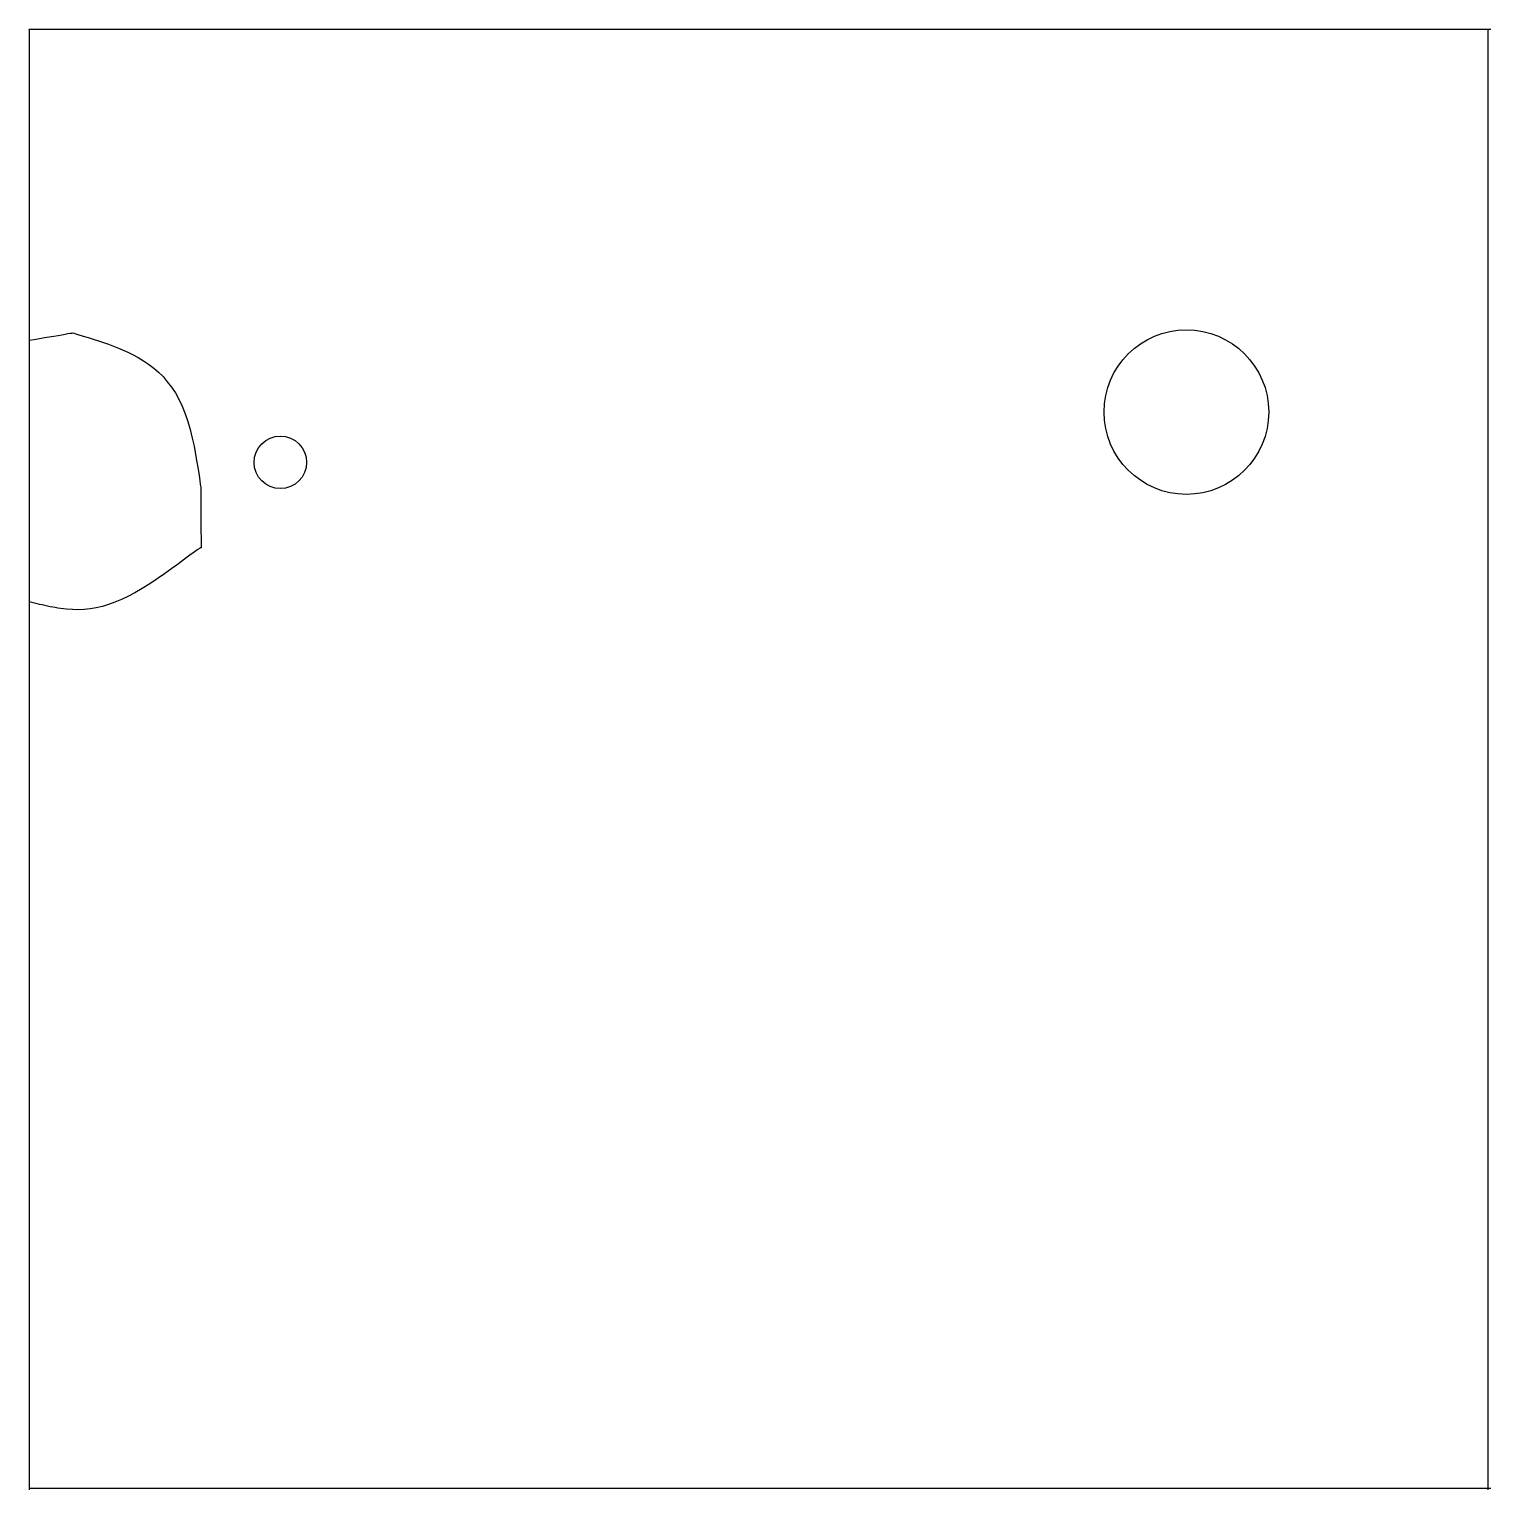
# Model space of a CAD drawing. Extents: x 6.066 to 7.051, y 4.555 to 5.54.
import ezdxf

# ---------------------------------------------------------------- set-up
doc = ezdxf.new("R2010")
doc.units = 0
doc.layers.add('LAYER1', color=7, linetype='CONTINUOUS')
doc.layers.add('LAYER12', color=5, linetype='CONTINUOUS')

msp = doc.modelspace()

# ---------------------------------------------------------------- linework, layer by layer
at = {"layer": 'LAYER1', "color": 7, "linetype": 'CONTINUOUS'}
for points in [[(6.0657, 5.3302), (6.0691, 5.3308), (6.0726, 5.3314), (6.076, 5.332), (6.0792, 5.3325), (6.0823, 5.3331), (6.0851, 5.3335), (6.0877, 5.334), (6.0899, 5.3344), (6.0918, 5.3347), (6.0933, 5.335), (6.0944, 5.3351), (6.095, 5.3352), (6.095, 5.3353), (6.095, 5.3353), (6.0951, 5.3353), (6.0951, 5.3353), (6.0951, 5.3353), (6.0951, 5.3353), (6.0951, 5.3353), (6.0951, 5.3353), (6.095, 5.3353), (6.095, 5.3353), (6.095, 5.3353), (6.095, 5.3352)], [(6.095, 5.3352), (6.0985, 5.3342), (6.102, 5.3331), (6.1055, 5.3321), (6.1089, 5.331), (6.1124, 5.3298), (6.1158, 5.3287), (6.1192, 5.3275), (6.1225, 5.3262), (6.1258, 5.3249), (6.129, 5.3235), (6.1322, 5.3221), (6.1353, 5.3206), (6.1391, 5.3185), (6.1427, 5.3164), (6.1462, 5.314), (6.1496, 5.3115), (6.1528, 5.3087), (6.1559, 5.3057), (6.1588, 5.3023), (6.1616, 5.2987), (6.1642, 5.2948), (6.1666, 5.2905), (6.1688, 5.2858), (6.1708, 5.2807), (6.1726, 5.2755), (6.1742, 5.27), (6.1756, 5.2643), (6.1768, 5.2587), (6.1779, 5.2532), (6.1788, 5.2481), (6.1796, 5.2433), (6.1802, 5.2391), (6.1807, 5.2356), (6.181, 5.2329), (6.1813, 5.2312), (6.1814, 5.2306), (6.1814, 5.2306), (6.1814, 5.2306), (6.1814, 5.2306), (6.1814, 5.2306), (6.1814, 5.2306), (6.1814, 5.2307), (6.1814, 5.2307), (6.1814, 5.2307), (6.1814, 5.2307), (6.1814, 5.2307), (6.1814, 5.2306), (6.1814, 5.2306), (6.1813, 5.2294), (6.1813, 5.2271), (6.1813, 5.2238), (6.1813, 5.2198), (6.1814, 5.2153), (6.1814, 5.2106), (6.1814, 5.2058), (6.1814, 5.2013), (6.1815, 5.1973), (6.1816, 5.194), (6.1816, 5.1916), (6.1817, 5.1904), (6.1818, 5.1903), (6.1818, 5.1903), (6.1818, 5.1903), (6.1818, 5.1903), (6.1818, 5.1903), (6.1818, 5.1903), (6.1818, 5.1903), (6.1818, 5.1903), (6.1818, 5.1903), (6.1818, 5.1904), (6.1818, 5.1904), (6.1817, 5.1904), (6.181, 5.1901), (6.1794, 5.1891), (6.177, 5.1874), (6.174, 5.1852), (6.1703, 5.1825), (6.1663, 5.1795), (6.1618, 5.1762), (6.157, 5.1728), (6.152, 5.1694), (6.147, 5.166), (6.1418, 5.1628), (6.1368, 5.1598), (6.1322, 5.1574), (6.1278, 5.1553), (6.1234, 5.1535), (6.1191, 5.152), (6.115, 5.1507), (6.1109, 5.1498), (6.1068, 5.1491), (6.1028, 5.1487), (6.0988, 5.1485), (6.0948, 5.1486), (6.0908, 5.1488), (6.0867, 5.1493), (6.085, 5.1496), (6.0832, 5.1499), (6.0815, 5.1502), (6.0798, 5.1505), (6.078, 5.1509), (6.0763, 5.1513), (6.0745, 5.1517), (6.0727, 5.1521), (6.071, 5.1525), (6.0692, 5.153), (6.0674, 5.1534), (6.0657, 5.1539)], [(6.0657, 4.5561), (7.051, 4.5561)]]:
    msp.add_lwpolyline(points, dxfattribs=at)
for centre, radius in [((6.8458, 5.2818), 0.0555), ((6.235, 5.2479), 0.0177)]:
    msp.add_circle(centre, radius, dxfattribs=at)
at = {"layer": 'LAYER12', "color": 5, "linetype": 'CONTINUOUS'}
for points in [[(6.0657, 5.5398), (6.0657, 5.54)], [(6.0657, 5.54), (6.0657, 4.555)], [(7.049, 5.5398), (6.0657, 5.5398)], [(6.0657, 5.5398), (6.0657, 5.5398)], [(7.051, 5.5398), (7.049, 5.5398)], [(7.0493, 5.5398), (7.0493, 5.54)], [(7.0493, 4.555), (7.0493, 5.5398)], [(6.0657, 4.5561), (7.051, 4.5561)]]:
    msp.add_lwpolyline(points, dxfattribs=at)

doc.saveas('drawing.dxf')
